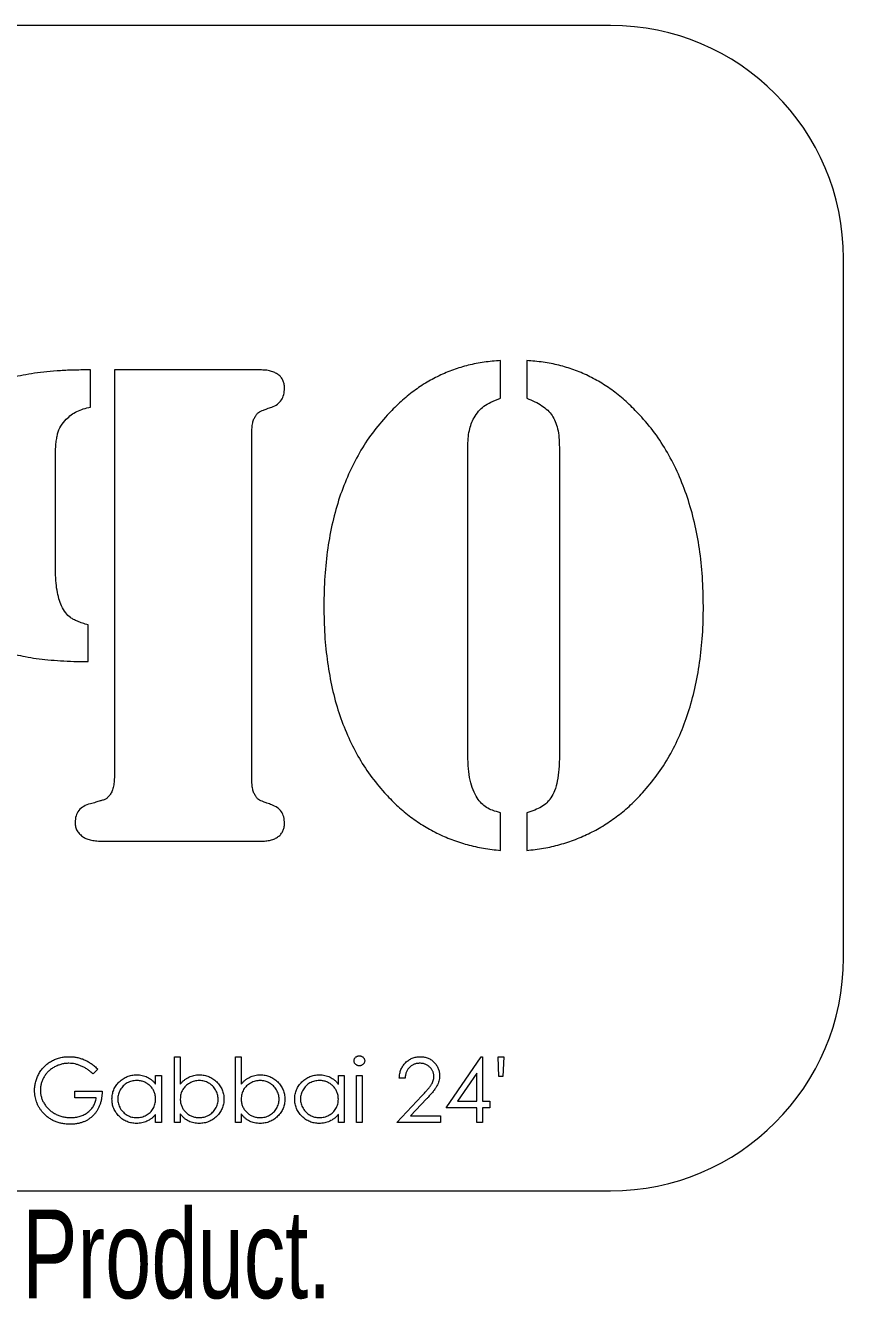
# Model space of a CAD drawing. Header units: inches. Extents: x -4 to 0, y -0.57 to 2.5.
# Drawn here: x -1.755 to 0, y -0.233 to 2.5 of the extents above; entities that cross this region are included whole.
import ezdxf

# ---------------------------------------------------------------- set-up
doc = ezdxf.new("R2010")
doc.units = ezdxf.units.IN
doc.header["$MEASUREMENT"] = 0
doc.styles.add('SLDTEXTSTYLE0', font='TXT', dxfattribs={"width": 0.7})

msp = doc.modelspace()

# ---------------------------------------------------------------- linework, layer by layer
at = {"color": 1, "linetype": 'Continuous', "lineweight": 5}
for p, q in [((-0.5, 2.5), (-3.5, 2.5)), ((0, 0.5), (0, 2)), ((-0.7361, 1.7004), (-0.7361, 1.7811)), ((-0.6799, 1.7811), (-0.6799, 1.7004)), ((-1.6158, 1.6811), (-1.6158, 1.7611)), ((-1.5646, 1.7611), (-1.5646, 0.89)), ((-1.2517, 1.7611), (-1.5646, 1.7611)), ((-1.2697, 0.8841), (-1.2697, 1.6244)), ((-0.8063, 0.9343), (-0.8063, 1.595)), ((-0.6097, 1.595), (-0.6097, 0.9343)), ((-1.691, 1.3322), (-1.691, 1.5722)), ((-1.6208, 1.1353), (-1.6208, 1.2141)), ((-0.7361, 0.7303), (-0.7361, 0.8112)), ((-0.6799, 0.8112), (-0.6799, 0.7303)), ((-1.5883, 0.75), (-1.2517, 0.75)), ((-3.5, 0), (-0.5, 0))]:
    msp.add_line(p, q, dxfattribs=at)
at = {"color": 2, "linetype": 'Continuous', "lineweight": 5}
for p, q in [((-1.4356, 0.2878), (-1.4232, 0.2878)), ((-1.4356, 0.1464), (-1.4356, 0.2878)), ((-1.4232, 0.2878), (-1.4232, 0.2289)), ((-1.3048, 0.2878), (-1.2925, 0.2878)), ((-1.3048, 0.1464), (-1.3048, 0.2878)), ((-1.2925, 0.2878), (-1.2925, 0.2289)), ((-0.8526, 0.1782), (-0.7774, 0.2878)), ((-0.7774, 0.2878), (-0.7749, 0.2878)), ((-0.7749, 0.2878), (-0.7749, 0.1924)), ((-0.7394, 0.2454), (-0.7413, 0.2878)), ((-0.7413, 0.2878), (-0.7289, 0.2878)), ((-0.7289, 0.2878), (-0.7309, 0.2454)), ((-1.5999, 0.2607), (-1.6105, 0.2507)), ((-1.4762, 0.2471), (-1.4638, 0.2471)), ((-1.4762, 0.2285), (-1.4762, 0.2471)), ((-1.4638, 0.2471), (-1.4638, 0.1464)), ((-1.084, 0.2471), (-1.0716, 0.2471)), ((-1.084, 0.2285), (-1.084, 0.2471)), ((-1.0716, 0.2471), (-1.0716, 0.1464)), ((-1.0451, 0.2471), (-1.0328, 0.2471)), ((-1.0451, 0.1464), (-1.0451, 0.2471)), ((-1.0328, 0.2471), (-1.0328, 0.1464)), ((-0.7872, 0.2522), (-0.8283, 0.1924)), ((-0.7872, 0.1924), (-0.7872, 0.2522)), ((-0.9409, 0.2418), (-0.9533, 0.2418)), ((-0.7309, 0.2454), (-0.7394, 0.2454)), ((-1.6493, 0.2136), (-1.591, 0.2136)), ((-1.6493, 0.1994), (-1.6493, 0.2136)), ((-1.6034, 0.1994), (-1.6493, 0.1994)), ((-0.9586, 0.1464), (-0.9051, 0.2035)), ((-0.8946, 0.1974), (-0.9291, 0.1606)), ((-0.8283, 0.1924), (-0.7872, 0.1924)), ((-0.7749, 0.1924), (-0.759, 0.1924)), ((-0.759, 0.1924), (-0.759, 0.1782)), ((-1.4232, 0.1651), (-1.4232, 0.1464)), ((-1.2925, 0.1651), (-1.2925, 0.1464)), ((-0.7872, 0.1782), (-0.8526, 0.1782)), ((-0.7872, 0.1464), (-0.7872, 0.1782)), ((-0.7749, 0.1782), (-0.7749, 0.1464)), ((-0.759, 0.1782), (-0.7749, 0.1782)), ((-1.4762, 0.1464), (-1.4762, 0.1639)), ((-1.4638, 0.1464), (-1.4762, 0.1464)), ((-1.4232, 0.1464), (-1.4356, 0.1464)), ((-1.2925, 0.1464), (-1.3048, 0.1464)), ((-1.084, 0.1464), (-1.084, 0.1639)), ((-1.0716, 0.1464), (-1.084, 0.1464)), ((-1.0328, 0.1464), (-1.0451, 0.1464)), ((-0.865, 0.1464), (-0.9586, 0.1464)), ((-0.9291, 0.1606), (-0.865, 0.1606)), ((-0.865, 0.1606), (-0.865, 0.1464)), ((-0.7749, 0.1464), (-0.7872, 0.1464))]:
    msp.add_line(p, q, dxfattribs=at)
at = {"color": 1, "linetype": 'Continuous', "lineweight": 5}
for centre, start, end in [((-0.5, 2), 0, 90), ((-0.5, 0.5), 270, 0)]:
    msp.add_arc(centre, 0.5, start, end, dxfattribs=at)
for points, knots in [([(-0.7361, 1.7811), (-0.7479, 1.7802), (-0.7711, 1.7783), (-0.805, 1.7716), (-0.8374, 1.762), (-0.8682, 1.7489), (-0.8979, 1.7328), (-0.9263, 1.7133), (-0.9537, 1.6904), (-0.9704, 1.673), (-0.979, 1.6642)], [0, 0, 0, 0, 0.128206, 0.25253, 0.373361, 0.493746, 0.614663, 0.738403, 0.866645, 1, 1, 1, 1]), ([(-0.4372, 1.6642), (-0.4457, 1.673), (-0.4625, 1.6904), (-0.4898, 1.7133), (-0.5183, 1.7327), (-0.5478, 1.7489), (-0.5786, 1.762), (-0.6109, 1.7716), (-0.6448, 1.7783), (-0.6681, 1.7802), (-0.6799, 1.7811)], [0, 0, 0, 0, 0.1334478, 0.2617794, 0.3856052, 0.50591, 0.6263794, 0.7472943, 0.8717051, 1, 1, 1, 1]), ([(-1.6158, 1.7611), (-1.627, 1.7611), (-1.6486, 1.7609), (-1.6798, 1.7597), (-1.7088, 1.7571), (-1.7355, 1.7543), (-1.76, 1.75), (-1.7822, 1.7453), (-1.8022, 1.7395), (-1.8145, 1.7345), (-1.8203, 1.7322)], [0, 0, 0, 0, 0.16156, 0.311625, 0.451482, 0.581142, 0.700046, 0.809188, 0.909411, 1, 1, 1, 1]), ([(-1.1995, 1.7221), (-1.1996, 1.7251), (-1.1999, 1.7309), (-1.2028, 1.7388), (-1.2069, 1.7459), (-1.2131, 1.7514), (-1.2207, 1.7558), (-1.2298, 1.7591), (-1.2403, 1.7608), (-1.2478, 1.761), (-1.2517, 1.7611)], [0, 0, 0, 0, 0.122525, 0.232574, 0.340718, 0.450162, 0.567487, 0.697338, 0.83914, 1, 1, 1, 1]), ([(-1.2269, 1.6815), (-1.2227, 1.6833), (-1.2147, 1.6866), (-1.2057, 1.6963), (-1.2004, 1.7084), (-1.1998, 1.7173), (-1.1995, 1.7221)], [0, 0, 0, 0, 0.257518, 0.493628, 0.730878, 1, 1, 1, 1]), ([(-0.7929, 1.6582), (-0.7898, 1.6631), (-0.7839, 1.6723), (-0.7716, 1.6839), (-0.7554, 1.693), (-0.743, 1.6977), (-0.7361, 1.7004)], [0, 0, 0, 0, 0.236832, 0.453117, 0.691933, 1, 1, 1, 1]), ([(-0.6799, 1.7004), (-0.6739, 1.698), (-0.6626, 1.6936), (-0.6473, 1.685), (-0.6349, 1.6751), (-0.6249, 1.6638), (-0.618, 1.6501), (-0.613, 1.6342), (-0.6103, 1.6155), (-0.6099, 1.6021), (-0.6097, 1.595)], [0, 0, 0, 0, 0.139797, 0.264546, 0.378871, 0.483817, 0.58988, 0.710164, 0.845431, 1, 1, 1, 1]), ([(-1.6678, 1.6552), (-1.6644, 1.6584), (-1.6576, 1.665), (-1.6451, 1.6725), (-1.6311, 1.6781), (-1.621, 1.6801), (-1.6158, 1.6811)], [0, 0, 0, 0, 0.238978, 0.47876, 0.730107, 1, 1, 1, 1]), ([(-1.2614, 1.6628), (-1.2602, 1.6648), (-1.2581, 1.6681), (-1.2541, 1.6713), (-1.2496, 1.673), (-1.2442, 1.6752), (-1.2364, 1.6781), (-1.2304, 1.6803), (-1.2269, 1.6815)], [0, 0, 0, 0, 0.168262, 0.292814, 0.376009, 0.523078, 0.727009, 1, 1, 1, 1]), ([(-1.691, 1.5722), (-1.691, 1.5776), (-1.691, 1.5878), (-1.6902, 1.6019), (-1.6886, 1.6137), (-1.6862, 1.6267), (-1.6801, 1.6413), (-1.6719, 1.6505), (-1.6678, 1.6552)], [0, 0, 0, 0, 0.182972, 0.34398, 0.476153, 0.58719, 0.78879, 1, 1, 1, 1]), ([(-1.2697, 1.6244), (-1.2697, 1.6285), (-1.2696, 1.6362), (-1.2681, 1.6467), (-1.2656, 1.6557), (-1.2627, 1.6605), (-1.2614, 1.6628)], [0, 0, 0, 0, 0.308595, 0.575733, 0.800448, 1, 1, 1, 1]), ([(-0.979, 1.6642), (-0.99, 1.6515), (-1.0121, 1.6262), (-1.0396, 1.5834), (-1.0629, 1.5372), (-1.0823, 1.4876), (-1.0972, 1.4344), (-1.1075, 1.3776), (-1.114, 1.3172), (-1.1148, 1.2758), (-1.1152, 1.2545)], [0, 0, 0, 0, 0.113506, 0.227913, 0.344233, 0.464154, 0.588448, 0.718708, 0.855472, 1, 1, 1, 1]), ([(-0.8063, 1.595), (-0.8061, 1.6013), (-0.8058, 1.6133), (-0.8034, 1.6303), (-0.7994, 1.6453), (-0.795, 1.6541), (-0.7929, 1.6582)], [0, 0, 0, 0, 0.289395, 0.550852, 0.784948, 1, 1, 1, 1]), ([(-0.3007, 1.2545), (-0.3011, 1.2755), (-0.302, 1.3166), (-0.3084, 1.3766), (-0.319, 1.4335), (-0.3342, 1.4871), (-0.3533, 1.5374), (-0.3771, 1.5836), (-0.4042, 1.6266), (-0.4262, 1.6517), (-0.4372, 1.6642)], [0, 0, 0, 0, 0.14256, 0.278846, 0.409212, 0.535089, 0.656411, 0.773413, 0.887562, 1, 1, 1, 1]), ([(-1.6779, 1.2547), (-1.6799, 1.2598), (-1.6842, 1.2708), (-1.6882, 1.2891), (-1.6905, 1.3099), (-1.6909, 1.3245), (-1.691, 1.3322)], [0, 0, 0, 0, 0.209753, 0.445961, 0.708507, 1, 1, 1, 1]), ([(-1.6208, 1.2141), (-1.625, 1.2153), (-1.6328, 1.2175), (-1.6433, 1.2214), (-1.6518, 1.2254), (-1.6609, 1.2306), (-1.6702, 1.2403), (-1.6752, 1.2496), (-1.6779, 1.2547)], [0, 0, 0, 0, 0.17901, 0.33329, 0.459833, 0.565124, 0.765161, 1, 1, 1, 1]), ([(-1.1152, 1.2545), (-1.1149, 1.2336), (-1.1143, 1.193), (-1.1079, 1.1339), (-1.0981, 1.0783), (-1.0838, 1.0262), (-1.0653, 0.9777), (-1.0429, 0.9328), (-1.0166, 0.8911), (-0.9956, 0.8664), (-0.9851, 0.854)], [0, 0, 0, 0, 0.145226, 0.282464, 0.413431, 0.538104, 0.658042, 0.774205, 0.887369, 1, 1, 1, 1]), ([(-0.4311, 0.854), (-0.4206, 0.8664), (-0.3996, 0.8912), (-0.373, 0.9327), (-0.3506, 0.9777), (-0.3324, 1.0263), (-0.3182, 1.0783), (-0.308, 1.1339), (-0.3017, 1.193), (-0.301, 1.2336), (-0.3007, 1.2545)], [0, 0, 0, 0, 0.11261, 0.226029, 0.34217, 0.461905, 0.586554, 0.717589, 0.854802, 1, 1, 1, 1]), ([(-1.8144, 1.1628), (-1.8085, 1.1606), (-1.7962, 1.156), (-1.7767, 1.1503), (-1.7552, 1.1459), (-1.732, 1.1418), (-1.7067, 1.1391), (-1.6797, 1.1369), (-1.6509, 1.1356), (-1.6311, 1.1354), (-1.6208, 1.1353)], [0, 0, 0, 0, 0.096041, 0.199546, 0.310336, 0.430359, 0.559552, 0.697311, 0.843701, 1, 1, 1, 1]), ([(-0.7861, 0.8428), (-0.7892, 0.8484), (-0.7959, 0.8604), (-0.802, 0.8818), (-0.8056, 0.9068), (-0.806, 0.9247), (-0.8063, 0.9343)], [0, 0, 0, 0, 0.202728, 0.432443, 0.696719, 1, 1, 1, 1]), ([(-0.6097, 0.9343), (-0.6098, 0.9243), (-0.6101, 0.9057), (-0.6137, 0.8803), (-0.6187, 0.8593), (-0.625, 0.8479), (-0.6279, 0.8428)], [0, 0, 0, 0, 0.31857, 0.588378, 0.815015, 1, 1, 1, 1]), ([(-1.5646, 0.89), (-1.5647, 0.8855), (-1.5649, 0.8772), (-1.567, 0.8659), (-1.5697, 0.8562), (-1.5731, 0.8511), (-1.5747, 0.8487)], [0, 0, 0, 0, 0.310538, 0.573861, 0.803796, 1, 1, 1, 1]), ([(-1.2614, 0.8466), (-1.2627, 0.8488), (-1.2656, 0.8536), (-1.268, 0.8623), (-1.2696, 0.8726), (-1.2697, 0.88), (-1.2697, 0.8841)], [0, 0, 0, 0, 0.198932, 0.428524, 0.69033, 1, 1, 1, 1]), ([(-1.5747, 0.8487), (-1.5764, 0.8467), (-1.5793, 0.843), (-1.5843, 0.8396), (-1.5897, 0.8379), (-1.5962, 0.8364), (-1.6052, 0.8332), (-1.6122, 0.8313), (-1.6162, 0.8303)], [0, 0, 0, 0, 0.170628, 0.300326, 0.385476, 0.532127, 0.735284, 1, 1, 1, 1]), ([(-0.9851, 0.854), (-0.9767, 0.8451), (-0.96, 0.8275), (-0.9324, 0.8043), (-0.9036, 0.784), (-0.8729, 0.767), (-0.8409, 0.7529), (-0.8073, 0.7423), (-0.7723, 0.7341), (-0.7482, 0.7315), (-0.7361, 0.7303)], [0, 0, 0, 0, 0.1295423, 0.2546098, 0.3784563, 0.5000944, 0.622797, 0.7457239, 0.8712076, 1, 1, 1, 1]), ([(-0.6799, 0.7303), (-0.6677, 0.7316), (-0.6437, 0.7343), (-0.6086, 0.7424), (-0.5751, 0.7534), (-0.5432, 0.7675), (-0.5127, 0.7845), (-0.4837, 0.8045), (-0.4562, 0.8277), (-0.4395, 0.8451), (-0.4311, 0.854)], [0, 0, 0, 0, 0.129066, 0.25472, 0.378052, 0.500215, 0.622018, 0.745594, 0.870831, 1, 1, 1, 1]), ([(-1.6162, 0.8303), (-1.6211, 0.8288), (-1.6304, 0.826), (-1.6414, 0.8167), (-1.6481, 0.8041), (-1.6486, 0.7947), (-1.6489, 0.7897)], [0, 0, 0, 0, 0.268989, 0.507369, 0.738891, 1, 1, 1, 1]), ([(-1.2269, 0.8281), (-1.2304, 0.8293), (-1.2364, 0.8315), (-1.2442, 0.8345), (-1.2496, 0.8364), (-1.2541, 0.8381), (-1.2581, 0.8413), (-1.2602, 0.8446), (-1.2614, 0.8466)], [0, 0, 0, 0, 0.273521, 0.477849, 0.62326, 0.706616, 0.831411, 1, 1, 1, 1]), ([(-1.1995, 0.7884), (-1.1998, 0.7931), (-1.2004, 0.8018), (-1.2056, 0.8138), (-1.2148, 0.8229), (-1.2228, 0.8263), (-1.2269, 0.8281)], [0, 0, 0, 0, 0.268724, 0.50546, 0.738845, 1, 1, 1, 1]), ([(-0.7361, 0.8112), (-0.7419, 0.8127), (-0.7524, 0.8154), (-0.7664, 0.8219), (-0.7774, 0.8312), (-0.7831, 0.8388), (-0.7861, 0.8428)], [0, 0, 0, 0, 0.29667, 0.53371, 0.753918, 1, 1, 1, 1]), ([(-0.6279, 0.8428), (-0.6306, 0.8393), (-0.6363, 0.8319), (-0.6483, 0.8233), (-0.6631, 0.8163), (-0.6741, 0.813), (-0.6799, 0.8112)], [0, 0, 0, 0, 0.212932, 0.447375, 0.706352, 1, 1, 1, 1]), ([(-1.6489, 0.7897), (-1.6487, 0.7867), (-1.6483, 0.7807), (-1.6449, 0.7721), (-1.6389, 0.7647), (-1.6338, 0.7608), (-1.6311, 0.7588)], [0, 0, 0, 0, 0.2435042, 0.4843534, 0.7320325, 1, 1, 1, 1]), ([(-1.2517, 0.75), (-1.2478, 0.7501), (-1.2403, 0.7504), (-1.2298, 0.7521), (-1.2207, 0.7551), (-1.2131, 0.7595), (-1.2069, 0.7651), (-1.2028, 0.772), (-1.1999, 0.7798), (-1.1996, 0.7854), (-1.1995, 0.7884)], [0, 0, 0, 0, 0.161955, 0.304722, 0.434459, 0.552582, 0.662772, 0.771651, 0.879621, 1, 1, 1, 1]), ([(-1.6311, 0.7588), (-1.6287, 0.7574), (-1.6233, 0.7545), (-1.6135, 0.7518), (-1.6016, 0.7504), (-1.593, 0.7501), (-1.5883, 0.75)], [0, 0, 0, 0, 0.188722, 0.416502, 0.681913, 1, 1, 1, 1])]:
    msp.add_open_spline(points, degree=3, knots=knots, dxfattribs=at)
at = {"color": 2, "linetype": 'Continuous', "lineweight": 5}
for points, knots in [([(-1.7359, 0.2154), (-1.7359, 0.217), (-1.7358, 0.2202), (-1.7353, 0.225), (-1.7346, 0.2297), (-1.7335, 0.2343), (-1.7322, 0.2389), (-1.7305, 0.2433), (-1.7286, 0.2476), (-1.7263, 0.2519), (-1.7238, 0.256), (-1.721, 0.2599), (-1.718, 0.2635), (-1.7148, 0.2669), (-1.7114, 0.2701), (-1.7078, 0.2731), (-1.7039, 0.2758), (-1.6998, 0.2783), (-1.6955, 0.2805), (-1.6911, 0.2825), (-1.6866, 0.2841), (-1.6819, 0.2855), (-1.677, 0.2865), (-1.6721, 0.2872), (-1.667, 0.2877), (-1.6635, 0.2878), (-1.6618, 0.2878)], [0, 0, 0, 0, 0.042039, 0.083544, 0.124643, 0.165303, 0.206171, 0.246971, 0.288329, 0.329987, 0.371797, 0.412738, 0.453459, 0.494001, 0.534381, 0.574952, 0.615892, 0.65725, 0.699007, 0.740486, 0.782325, 0.824567, 0.867041, 0.9105, 0.954619, 1, 1, 1, 1]), ([(-1.6622, 0.2736), (-1.6635, 0.2736), (-1.6662, 0.2736), (-1.6702, 0.2732), (-1.6741, 0.2726), (-1.6779, 0.2717), (-1.6818, 0.2706), (-1.6856, 0.2693), (-1.6893, 0.2677), (-1.6929, 0.2658), (-1.6965, 0.2638), (-1.6998, 0.2615), (-1.703, 0.2591), (-1.7059, 0.2565), (-1.7086, 0.2538), (-1.7111, 0.2508), (-1.7135, 0.2477), (-1.7156, 0.2444), (-1.7174, 0.2411), (-1.7191, 0.2376), (-1.7204, 0.2341), (-1.7215, 0.2306), (-1.7224, 0.227), (-1.7231, 0.2234), (-1.7234, 0.2197), (-1.7235, 0.2172), (-1.7235, 0.216)], [0, 0, 0, 0, 0.0428412, 0.0855713, 0.1277187, 0.1700684, 0.2127872, 0.2554816, 0.2988771, 0.3428606, 0.3865276, 0.4295324, 0.4718862, 0.5137293, 0.5550817, 0.5965352, 0.6381201, 0.6798222, 0.7213315, 0.7618884, 0.8021993, 0.8418063, 0.8810604, 0.9206332, 0.9601012, 1, 1, 1, 1]), ([(-1.6105, 0.2507), (-1.6124, 0.2525), (-1.6162, 0.256), (-1.6224, 0.2607), (-1.6288, 0.2646), (-1.6355, 0.2679), (-1.6422, 0.2704), (-1.649, 0.2723), (-1.6556, 0.2734), (-1.66, 0.2736), (-1.6622, 0.2736)], [0, 0, 0, 0, 0.136144, 0.269043, 0.398517, 0.5271, 0.652283, 0.77168, 0.887495, 1, 1, 1, 1]), ([(-1.6618, 0.2878), (-1.6604, 0.2878), (-1.6575, 0.2877), (-1.6533, 0.2874), (-1.6492, 0.2869), (-1.6451, 0.2862), (-1.6411, 0.2853), (-1.6371, 0.2842), (-1.6332, 0.2829), (-1.6294, 0.2814), (-1.6256, 0.2796), (-1.6218, 0.2777), (-1.6181, 0.2754), (-1.6144, 0.273), (-1.6107, 0.2703), (-1.6071, 0.2673), (-1.6034, 0.2641), (-1.6011, 0.2619), (-1.5999, 0.2607)], [0, 0, 0, 0, 0.061617, 0.122179, 0.182216, 0.241864, 0.30096, 0.359969, 0.419033, 0.478069, 0.537993, 0.59896, 0.661321, 0.725248, 0.79122, 0.858746, 0.928318, 1, 1, 1, 1]), ([(-1.0504, 0.2789), (-1.0504, 0.2796), (-1.0503, 0.281), (-1.0496, 0.283), (-1.0486, 0.2849), (-1.0471, 0.2865), (-1.0454, 0.2878), (-1.0434, 0.2888), (-1.0413, 0.2894), (-1.0398, 0.2895), (-1.039, 0.2895)], [0, 0, 0, 0, 0.12329, 0.242149, 0.363437, 0.489745, 0.618115, 0.744894, 0.868932, 1, 1, 1, 1]), ([(-1.039, 0.2683), (-1.0398, 0.2684), (-1.0413, 0.2684), (-1.0434, 0.2691), (-1.0454, 0.2701), (-1.0471, 0.2714), (-1.0486, 0.273), (-1.0496, 0.2748), (-1.0503, 0.2768), (-1.0504, 0.2782), (-1.0504, 0.2789)], [0, 0, 0, 0, 0.131867, 0.256661, 0.384213, 0.513365, 0.640443, 0.761085, 0.879146, 1, 1, 1, 1]), ([(-1.039, 0.2895), (-1.0383, 0.2895), (-1.0368, 0.2894), (-1.0346, 0.2888), (-1.0326, 0.2878), (-1.0308, 0.2865), (-1.0293, 0.2849), (-1.0283, 0.283), (-1.0276, 0.281), (-1.0275, 0.2796), (-1.0275, 0.2789)], [0, 0, 0, 0, 0.131899, 0.258284, 0.384341, 0.51198, 0.638632, 0.75923, 0.877412, 1, 1, 1, 1]), ([(-1.0275, 0.2789), (-1.0275, 0.2782), (-1.0276, 0.2768), (-1.0283, 0.2748), (-1.0293, 0.273), (-1.0308, 0.2714), (-1.0326, 0.2701), (-1.0346, 0.269), (-1.0368, 0.2684), (-1.0383, 0.2684), (-1.039, 0.2683)], [0, 0, 0, 0, 0.120162, 0.237546, 0.357497, 0.484917, 0.613329, 0.74015, 0.867301, 1, 1, 1, 1]), ([(-0.9533, 0.2418), (-0.9532, 0.2435), (-0.953, 0.2467), (-0.9523, 0.2514), (-0.9512, 0.2559), (-0.9497, 0.2601), (-0.9479, 0.2642), (-0.9456, 0.268), (-0.943, 0.2716), (-0.94, 0.2749), (-0.9367, 0.2779), (-0.9332, 0.2806), (-0.9295, 0.2828), (-0.9257, 0.2846), (-0.9216, 0.286), (-0.9174, 0.2871), (-0.9129, 0.2877), (-0.9099, 0.2877), (-0.9083, 0.2878)], [0, 0, 0, 0, 0.068791, 0.135103, 0.198979, 0.261904, 0.323495, 0.385195, 0.446969, 0.509765, 0.572251, 0.633405, 0.693251, 0.752583, 0.812579, 0.873275, 0.93555, 1, 1, 1, 1]), ([(-0.909, 0.2736), (-0.9101, 0.2736), (-0.9122, 0.2736), (-0.9153, 0.2732), (-0.9182, 0.2725), (-0.9211, 0.2716), (-0.9238, 0.2704), (-0.9263, 0.269), (-0.9287, 0.2673), (-0.931, 0.2653), (-0.9331, 0.2631), (-0.9349, 0.2607), (-0.9365, 0.2581), (-0.9379, 0.2552), (-0.939, 0.2522), (-0.9399, 0.2489), (-0.9406, 0.2455), (-0.9408, 0.2431), (-0.9409, 0.2418)], [0, 0, 0, 0, 0.064439, 0.126547, 0.186887, 0.245878, 0.304041, 0.362191, 0.420976, 0.48066, 0.5406, 0.600689, 0.661936, 0.724443, 0.789038, 0.856314, 0.926352, 1, 1, 1, 1]), ([(-0.8791, 0.2457), (-0.8791, 0.2466), (-0.8792, 0.2485), (-0.8796, 0.2512), (-0.8803, 0.2538), (-0.8812, 0.2564), (-0.8824, 0.2588), (-0.884, 0.2611), (-0.8857, 0.2633), (-0.8877, 0.2654), (-0.8899, 0.2673), (-0.8923, 0.269), (-0.8948, 0.2705), (-0.8974, 0.2716), (-0.9001, 0.2725), (-0.903, 0.2732), (-0.9059, 0.2736), (-0.908, 0.2736), (-0.909, 0.2736)], [0, 0, 0, 0, 0.061965, 0.122122, 0.180988, 0.239933, 0.299906, 0.359989, 0.421776, 0.486576, 0.551535, 0.615018, 0.677259, 0.73973, 0.80305, 0.866495, 0.931973, 1, 1, 1, 1]), ([(-0.9083, 0.2878), (-0.9068, 0.2877), (-0.9039, 0.2877), (-0.8995, 0.2871), (-0.8954, 0.2861), (-0.8915, 0.2848), (-0.8878, 0.2831), (-0.8844, 0.2809), (-0.8811, 0.2785), (-0.8782, 0.2756), (-0.8755, 0.2725), (-0.8732, 0.2692), (-0.8712, 0.2659), (-0.8695, 0.2623), (-0.8683, 0.2586), (-0.8674, 0.2548), (-0.8668, 0.2509), (-0.8668, 0.2482), (-0.8667, 0.2468)], [0, 0, 0, 0, 0.069475, 0.136517, 0.200789, 0.26383, 0.325735, 0.387291, 0.449509, 0.512968, 0.576275, 0.63758, 0.697903, 0.757172, 0.816599, 0.876653, 0.93729, 1, 1, 1, 1]), ([(-1.5698, 0.1971), (-1.5698, 0.1988), (-1.5697, 0.2023), (-1.569, 0.2074), (-1.5677, 0.2123), (-1.566, 0.217), (-1.5638, 0.2215), (-1.5611, 0.2258), (-1.558, 0.2299), (-1.5544, 0.2338), (-1.5504, 0.2373), (-1.5462, 0.2404), (-1.5418, 0.2431), (-1.5372, 0.2452), (-1.5324, 0.2469), (-1.5274, 0.2481), (-1.5223, 0.2488), (-1.5187, 0.2489), (-1.5169, 0.2489)], [0, 0, 0, 0, 0.0637745, 0.1260788, 0.1869041, 0.2475739, 0.3080034, 0.3691319, 0.4320332, 0.4967908, 0.5616108, 0.6249139, 0.6867263, 0.7480788, 0.8095823, 0.8716307, 0.9348858, 1, 1, 1, 1]), ([(-1.5169, 0.2489), (-1.5149, 0.2489), (-1.5109, 0.2487), (-1.505, 0.2478), (-1.4994, 0.2463), (-1.4941, 0.2441), (-1.4891, 0.2413), (-1.4844, 0.2378), (-1.48, 0.2335), (-1.4775, 0.2302), (-1.4762, 0.2285)], [0, 0, 0, 0, 0.129862, 0.254654, 0.376015, 0.495255, 0.614798, 0.738106, 0.865196, 1, 1, 1, 1]), ([(-1.4232, 0.2289), (-1.4218, 0.2305), (-1.4191, 0.2336), (-1.4145, 0.2377), (-1.4098, 0.2412), (-1.4047, 0.244), (-1.3994, 0.2462), (-1.3939, 0.2478), (-1.3881, 0.2487), (-1.3841, 0.2489), (-1.3821, 0.2489)], [0, 0, 0, 0, 0.134636, 0.262681, 0.38719, 0.50839, 0.628966, 0.749723, 0.873248, 1, 1, 1, 1]), ([(-1.3821, 0.2489), (-1.3804, 0.2489), (-1.3768, 0.2488), (-1.3717, 0.248), (-1.3667, 0.2468), (-1.3619, 0.2452), (-1.3574, 0.243), (-1.353, 0.2404), (-1.3488, 0.2373), (-1.3449, 0.2337), (-1.3413, 0.2298), (-1.3382, 0.2257), (-1.3355, 0.2213), (-1.3333, 0.2168), (-1.3316, 0.212), (-1.3305, 0.2071), (-1.3297, 0.2019), (-1.3296, 0.1984), (-1.3296, 0.1966)], [0, 0, 0, 0, 0.064649, 0.127821, 0.189419, 0.250372, 0.311137, 0.372825, 0.435463, 0.500128, 0.564773, 0.627344, 0.688919, 0.749829, 0.810578, 0.872176, 0.935017, 1, 1, 1, 1]), ([(-1.2925, 0.2289), (-1.2911, 0.2305), (-1.2884, 0.2336), (-1.2838, 0.2377), (-1.279, 0.2412), (-1.274, 0.244), (-1.2687, 0.2462), (-1.2631, 0.2478), (-1.2574, 0.2487), (-1.2534, 0.2489), (-1.2514, 0.2489)], [0, 0, 0, 0, 0.134636, 0.262681, 0.38719, 0.50839, 0.628966, 0.749723, 0.873248, 1, 1, 1, 1]), ([(-1.2514, 0.2489), (-1.2496, 0.2489), (-1.2461, 0.2488), (-1.2409, 0.248), (-1.236, 0.2468), (-1.2312, 0.2452), (-1.2266, 0.243), (-1.2223, 0.2404), (-1.2181, 0.2373), (-1.2142, 0.2337), (-1.2106, 0.2298), (-1.2075, 0.2257), (-1.2048, 0.2213), (-1.2026, 0.2168), (-1.2009, 0.212), (-1.1997, 0.2071), (-1.199, 0.2019), (-1.1989, 0.1984), (-1.1988, 0.1966)], [0, 0, 0, 0, 0.064649, 0.127821, 0.189419, 0.250372, 0.311137, 0.372825, 0.435463, 0.500128, 0.564773, 0.627344, 0.688919, 0.749829, 0.810578, 0.872176, 0.935017, 1, 1, 1, 1]), ([(-1.1776, 0.1971), (-1.1776, 0.1988), (-1.1775, 0.2023), (-1.1768, 0.2074), (-1.1755, 0.2123), (-1.1738, 0.217), (-1.1716, 0.2215), (-1.169, 0.2258), (-1.1658, 0.2299), (-1.1622, 0.2338), (-1.1582, 0.2373), (-1.154, 0.2404), (-1.1497, 0.2431), (-1.145, 0.2452), (-1.1403, 0.2469), (-1.1353, 0.2481), (-1.1301, 0.2488), (-1.1265, 0.2489), (-1.1248, 0.2489)], [0, 0, 0, 0, 0.063775, 0.126079, 0.186904, 0.247574, 0.308003, 0.369132, 0.432033, 0.496791, 0.561611, 0.624914, 0.686726, 0.748079, 0.809582, 0.871631, 0.934886, 1, 1, 1, 1]), ([(-1.1248, 0.2489), (-1.1227, 0.2489), (-1.1187, 0.2487), (-1.1128, 0.2478), (-1.1072, 0.2463), (-1.1019, 0.2441), (-1.0969, 0.2413), (-1.0922, 0.2378), (-1.0879, 0.2335), (-1.0853, 0.2302), (-1.084, 0.2285)], [0, 0, 0, 0, 0.129862, 0.254654, 0.376015, 0.495255, 0.614798, 0.738106, 0.865196, 1, 1, 1, 1]), ([(-0.8667, 0.2468), (-0.8668, 0.2449), (-0.8669, 0.2411), (-0.8681, 0.2355), (-0.8698, 0.2301), (-0.8719, 0.2257), (-0.8741, 0.2222), (-0.876, 0.2193), (-0.8783, 0.2162), (-0.8809, 0.2129), (-0.8838, 0.2093), (-0.8871, 0.2055), (-0.8907, 0.2015), (-0.8933, 0.1988), (-0.8946, 0.1974)], [0, 0, 0, 0, 0.098702, 0.195672, 0.292422, 0.391343, 0.444462, 0.504229, 0.570352, 0.642546, 0.722288, 0.807921, 0.90047, 1, 1, 1, 1]), ([(-1.5168, 0.2365), (-1.5186, 0.2365), (-1.5222, 0.2364), (-1.5274, 0.2354), (-1.5324, 0.2337), (-1.5372, 0.2315), (-1.5416, 0.2286), (-1.5456, 0.2252), (-1.5491, 0.2213), (-1.5521, 0.2168), (-1.5545, 0.2121), (-1.5562, 0.2072), (-1.5573, 0.2021), (-1.5574, 0.1987), (-1.5575, 0.1969)], [0, 0, 0, 0, 0.085921, 0.169593, 0.252476, 0.336244, 0.419505, 0.502036, 0.584775, 0.669846, 0.754185, 0.836658, 0.91801, 1, 1, 1, 1]), ([(-1.4762, 0.1966), (-1.4762, 0.198), (-1.4763, 0.2007), (-1.4769, 0.2047), (-1.4778, 0.2086), (-1.4791, 0.2123), (-1.4807, 0.2157), (-1.4827, 0.2191), (-1.4851, 0.2222), (-1.4879, 0.2251), (-1.4909, 0.2278), (-1.4941, 0.2302), (-1.4974, 0.2321), (-1.501, 0.2337), (-1.5047, 0.235), (-1.5086, 0.2359), (-1.5126, 0.2365), (-1.5154, 0.2365), (-1.5168, 0.2365)], [0, 0, 0, 0, 0.065634, 0.129188, 0.191219, 0.251913, 0.312507, 0.373494, 0.435152, 0.498741, 0.562095, 0.624187, 0.685476, 0.746097, 0.807612, 0.869967, 0.933951, 1, 1, 1, 1]), ([(-1.3824, 0.2365), (-1.3842, 0.2365), (-1.3878, 0.2364), (-1.393, 0.2353), (-1.3981, 0.2337), (-1.403, 0.2314), (-1.4076, 0.2285), (-1.4117, 0.2252), (-1.4152, 0.2214), (-1.4181, 0.2171), (-1.4204, 0.2125), (-1.422, 0.2076), (-1.423, 0.2024), (-1.4231, 0.1988), (-1.4232, 0.197)], [0, 0, 0, 0, 0.084735, 0.168182, 0.252419, 0.338618, 0.424014, 0.506402, 0.587545, 0.668801, 0.7501, 0.831022, 0.91396, 1, 1, 1, 1]), ([(-1.3419, 0.1966), (-1.342, 0.1983), (-1.3422, 0.2018), (-1.3432, 0.2069), (-1.345, 0.2118), (-1.3474, 0.2166), (-1.3504, 0.221), (-1.3539, 0.225), (-1.3579, 0.2285), (-1.3624, 0.2314), (-1.3671, 0.2337), (-1.3721, 0.2353), (-1.3772, 0.2364), (-1.3807, 0.2365), (-1.3824, 0.2365)], [0, 0, 0, 0, 0.082066, 0.163805, 0.246618, 0.331983, 0.417466, 0.500907, 0.584103, 0.668254, 0.752056, 0.83457, 0.916652, 1, 1, 1, 1]), ([(-1.2517, 0.2365), (-1.2535, 0.2365), (-1.257, 0.2364), (-1.2623, 0.2353), (-1.2674, 0.2337), (-1.2723, 0.2314), (-1.2769, 0.2285), (-1.2809, 0.2252), (-1.2845, 0.2214), (-1.2874, 0.2171), (-1.2897, 0.2125), (-1.2913, 0.2076), (-1.2923, 0.2024), (-1.2924, 0.1988), (-1.2925, 0.197)], [0, 0, 0, 0, 0.084735, 0.168182, 0.252419, 0.338618, 0.424014, 0.506402, 0.587545, 0.668801, 0.7501, 0.831022, 0.91396, 1, 1, 1, 1]), ([(-1.2112, 0.1966), (-1.2113, 0.1983), (-1.2114, 0.2018), (-1.2125, 0.2069), (-1.2143, 0.2118), (-1.2167, 0.2166), (-1.2197, 0.221), (-1.2232, 0.225), (-1.2272, 0.2285), (-1.2316, 0.2314), (-1.2364, 0.2337), (-1.2413, 0.2353), (-1.2465, 0.2364), (-1.25, 0.2365), (-1.2517, 0.2365)], [0, 0, 0, 0, 0.0820663, 0.1638049, 0.2466175, 0.331983, 0.4174662, 0.5009071, 0.5841031, 0.6682542, 0.7520561, 0.8345696, 0.9166522, 1, 1, 1, 1]), ([(-1.1246, 0.2365), (-1.1264, 0.2365), (-1.13, 0.2364), (-1.1352, 0.2354), (-1.1402, 0.2337), (-1.145, 0.2315), (-1.1494, 0.2286), (-1.1534, 0.2252), (-1.1569, 0.2213), (-1.1599, 0.2168), (-1.1623, 0.2121), (-1.164, 0.2072), (-1.1651, 0.2021), (-1.1652, 0.1987), (-1.1653, 0.1969)], [0, 0, 0, 0, 0.085921, 0.169593, 0.252476, 0.336244, 0.419505, 0.502036, 0.584775, 0.669846, 0.754185, 0.836658, 0.91801, 1, 1, 1, 1]), ([(-1.084, 0.1966), (-1.0841, 0.198), (-1.0841, 0.2007), (-1.0847, 0.2047), (-1.0856, 0.2086), (-1.0869, 0.2123), (-1.0885, 0.2157), (-1.0906, 0.2191), (-1.093, 0.2222), (-1.0957, 0.2251), (-1.0987, 0.2278), (-1.1019, 0.2302), (-1.1053, 0.2321), (-1.1088, 0.2337), (-1.1125, 0.235), (-1.1164, 0.2359), (-1.1204, 0.2365), (-1.1232, 0.2365), (-1.1246, 0.2365)], [0, 0, 0, 0, 0.065634, 0.129188, 0.191219, 0.251913, 0.312507, 0.373494, 0.435152, 0.498741, 0.562095, 0.624187, 0.685476, 0.746097, 0.807612, 0.869967, 0.933951, 1, 1, 1, 1]), ([(-0.9051, 0.2035), (-0.9038, 0.2048), (-0.9013, 0.2074), (-0.8978, 0.2113), (-0.8946, 0.2148), (-0.8918, 0.218), (-0.8894, 0.2211), (-0.8872, 0.2237), (-0.8855, 0.2262), (-0.8836, 0.2291), (-0.8818, 0.2326), (-0.8802, 0.2368), (-0.8793, 0.2412), (-0.8791, 0.2442), (-0.8791, 0.2457)], [0, 0, 0, 0, 0.110803, 0.212829, 0.306101, 0.390647, 0.466924, 0.534481, 0.593587, 0.644557, 0.7362, 0.825024, 0.911986, 1, 1, 1, 1]), ([(-1.719, 0.169), (-1.7203, 0.1707), (-1.723, 0.174), (-1.7265, 0.1793), (-1.7294, 0.1848), (-1.7318, 0.1906), (-1.7336, 0.1965), (-1.7349, 0.2026), (-1.7357, 0.209), (-1.7358, 0.2132), (-1.7359, 0.2154)], [0, 0, 0, 0, 0.127896, 0.253668, 0.376738, 0.499344, 0.621999, 0.745699, 0.871345, 1, 1, 1, 1]), ([(-1.7235, 0.216), (-1.7235, 0.2147), (-1.7234, 0.2121), (-1.7231, 0.2084), (-1.7224, 0.2046), (-1.7214, 0.2009), (-1.7202, 0.1973), (-1.7188, 0.1937), (-1.717, 0.1902), (-1.715, 0.1867), (-1.7128, 0.1833), (-1.7103, 0.1802), (-1.7077, 0.1771), (-1.7048, 0.1743), (-1.7018, 0.1717), (-1.6985, 0.1693), (-1.695, 0.167), (-1.6913, 0.1649), (-1.6875, 0.1631), (-1.6836, 0.1614), (-1.6796, 0.1601), (-1.6755, 0.159), (-1.6713, 0.1581), (-1.667, 0.1575), (-1.6626, 0.1571), (-1.6597, 0.1571), (-1.6582, 0.157)], [0, 0, 0, 0, 0.038994, 0.077882, 0.116652, 0.155416, 0.194618, 0.234261, 0.274547, 0.315667, 0.35702, 0.398083, 0.439098, 0.479833, 0.521274, 0.562841, 0.605292, 0.648409, 0.691727, 0.735149, 0.778369, 0.821661, 0.865524, 0.909731, 0.954523, 1, 1, 1, 1]), ([(-1.591, 0.2136), (-1.5911, 0.2109), (-1.5912, 0.2058), (-1.5922, 0.1983), (-1.5936, 0.1912), (-1.5957, 0.1845), (-1.5983, 0.1782), (-1.6015, 0.1723), (-1.6053, 0.1669), (-1.6096, 0.1619), (-1.6145, 0.1575), (-1.6197, 0.1536), (-1.6254, 0.1502), (-1.6314, 0.1476), (-1.6378, 0.1455), (-1.6446, 0.144), (-1.6518, 0.1431), (-1.6568, 0.143), (-1.6593, 0.1429)], [0, 0, 0, 0, 0.071272, 0.139493, 0.204635, 0.267406, 0.328446, 0.388397, 0.447734, 0.507392, 0.566768, 0.625478, 0.684067, 0.743248, 0.804033, 0.866499, 0.931723, 1, 1, 1, 1]), ([(-1.6582, 0.157), (-1.6564, 0.1571), (-1.6529, 0.1572), (-1.6478, 0.1577), (-1.6428, 0.1586), (-1.6381, 0.1599), (-1.6336, 0.1616), (-1.6292, 0.1636), (-1.6251, 0.166), (-1.6213, 0.1688), (-1.6177, 0.1718), (-1.6145, 0.1751), (-1.6116, 0.1786), (-1.6092, 0.1824), (-1.6071, 0.1863), (-1.6055, 0.1905), (-1.6042, 0.1949), (-1.6037, 0.1979), (-1.6034, 0.1994)], [0, 0, 0, 0, 0.07063, 0.138694, 0.204918, 0.269441, 0.332636, 0.395302, 0.457764, 0.520657, 0.582852, 0.643315, 0.70258, 0.760908, 0.81949, 0.878269, 0.938491, 1, 1, 1, 1]), ([(-1.5173, 0.1447), (-1.5191, 0.1447), (-1.5226, 0.1448), (-1.5278, 0.1456), (-1.5327, 0.1467), (-1.5375, 0.1484), (-1.5421, 0.1506), (-1.5464, 0.1532), (-1.5506, 0.1563), (-1.5545, 0.1599), (-1.5581, 0.1638), (-1.5613, 0.1679), (-1.5639, 0.1723), (-1.5661, 0.1768), (-1.5678, 0.1816), (-1.569, 0.1866), (-1.5697, 0.1918), (-1.5698, 0.1953), (-1.5698, 0.1971)], [0, 0, 0, 0, 0.06462, 0.127433, 0.189004, 0.24993, 0.310668, 0.372329, 0.434939, 0.499576, 0.564191, 0.626735, 0.688109, 0.749294, 0.810331, 0.871901, 0.935046, 1, 1, 1, 1]), ([(-1.5575, 0.1969), (-1.5574, 0.1952), (-1.5572, 0.1918), (-1.5562, 0.1867), (-1.5544, 0.1818), (-1.552, 0.177), (-1.549, 0.1726), (-1.5455, 0.1686), (-1.5415, 0.1651), (-1.537, 0.1622), (-1.5323, 0.1599), (-1.5273, 0.1583), (-1.5221, 0.1572), (-1.5187, 0.1571), (-1.5169, 0.157)], [0, 0, 0, 0, 0.081589, 0.162859, 0.245484, 0.330807, 0.416493, 0.499893, 0.583048, 0.667158, 0.751312, 0.833785, 0.916256, 1, 1, 1, 1]), ([(-1.5169, 0.157), (-1.5151, 0.1571), (-1.5115, 0.1572), (-1.5063, 0.1582), (-1.5012, 0.1599), (-1.4963, 0.1622), (-1.4918, 0.165), (-1.4877, 0.1683), (-1.4843, 0.1721), (-1.4813, 0.1764), (-1.479, 0.181), (-1.4774, 0.1859), (-1.4764, 0.1912), (-1.4763, 0.1947), (-1.4762, 0.1966)], [0, 0, 0, 0, 0.084802, 0.168664, 0.252552, 0.33824, 0.423103, 0.505556, 0.586176, 0.667136, 0.748499, 0.830452, 0.913456, 1, 1, 1, 1]), ([(-1.4232, 0.197), (-1.4232, 0.1956), (-1.4231, 0.1929), (-1.4225, 0.1888), (-1.4216, 0.185), (-1.4203, 0.1813), (-1.4187, 0.1778), (-1.4167, 0.1745), (-1.4143, 0.1714), (-1.4115, 0.1684), (-1.4086, 0.1658), (-1.4053, 0.1634), (-1.402, 0.1615), (-1.3984, 0.1599), (-1.3947, 0.1586), (-1.3908, 0.1577), (-1.3868, 0.1571), (-1.384, 0.1571), (-1.3826, 0.157)], [0, 0, 0, 0, 0.065646, 0.129212, 0.191253, 0.251958, 0.312564, 0.373562, 0.43523, 0.498536, 0.561901, 0.624098, 0.685023, 0.746051, 0.807577, 0.869943, 0.933939, 1, 1, 1, 1]), ([(-1.3826, 0.157), (-1.3808, 0.1571), (-1.3773, 0.1572), (-1.372, 0.1582), (-1.367, 0.1599), (-1.3622, 0.1621), (-1.3578, 0.165), (-1.3538, 0.1684), (-1.3503, 0.1723), (-1.3474, 0.1767), (-1.3449, 0.1814), (-1.3432, 0.1864), (-1.3421, 0.1914), (-1.342, 0.1949), (-1.3419, 0.1966)], [0, 0, 0, 0, 0.085993, 0.169736, 0.252687, 0.336526, 0.419856, 0.502457, 0.585265, 0.6698, 0.754407, 0.83695, 0.917941, 1, 1, 1, 1]), ([(-1.3296, 0.1966), (-1.3296, 0.1948), (-1.3297, 0.1914), (-1.3305, 0.1863), (-1.3317, 0.1814), (-1.3334, 0.1766), (-1.3356, 0.1721), (-1.3383, 0.1678), (-1.3414, 0.1637), (-1.3451, 0.1598), (-1.349, 0.1563), (-1.3532, 0.1532), (-1.3576, 0.1505), (-1.3622, 0.1484), (-1.367, 0.1467), (-1.372, 0.1455), (-1.3772, 0.1448), (-1.3807, 0.1447), (-1.3825, 0.1447)], [0, 0, 0, 0, 0.064015, 0.126228, 0.187289, 0.247869, 0.308511, 0.369727, 0.432536, 0.497198, 0.561923, 0.625133, 0.686855, 0.748117, 0.80953, 0.871487, 0.934981, 1, 1, 1, 1]), ([(-1.2925, 0.197), (-1.2924, 0.1956), (-1.2924, 0.1929), (-1.2918, 0.1888), (-1.2909, 0.185), (-1.2896, 0.1813), (-1.2879, 0.1778), (-1.2859, 0.1745), (-1.2835, 0.1714), (-1.2808, 0.1684), (-1.2778, 0.1658), (-1.2746, 0.1634), (-1.2713, 0.1615), (-1.2677, 0.1599), (-1.264, 0.1586), (-1.2601, 0.1577), (-1.2561, 0.1571), (-1.2533, 0.1571), (-1.2519, 0.157)], [0, 0, 0, 0, 0.065646, 0.129212, 0.191253, 0.251958, 0.312564, 0.373562, 0.43523, 0.498536, 0.561901, 0.624098, 0.685023, 0.746051, 0.807577, 0.869943, 0.933939, 1, 1, 1, 1]), ([(-1.2519, 0.157), (-1.2501, 0.1571), (-1.2465, 0.1572), (-1.2413, 0.1582), (-1.2363, 0.1599), (-1.2315, 0.1621), (-1.2271, 0.165), (-1.2231, 0.1684), (-1.2196, 0.1723), (-1.2166, 0.1767), (-1.2142, 0.1814), (-1.2125, 0.1864), (-1.2114, 0.1914), (-1.2113, 0.1949), (-1.2112, 0.1966)], [0, 0, 0, 0, 0.085993, 0.169736, 0.252687, 0.336526, 0.419856, 0.502457, 0.585265, 0.6698, 0.754407, 0.83695, 0.917941, 1, 1, 1, 1]), ([(-1.1988, 0.1966), (-1.1989, 0.1948), (-1.199, 0.1914), (-1.1997, 0.1863), (-1.2009, 0.1814), (-1.2027, 0.1766), (-1.2048, 0.1721), (-1.2076, 0.1678), (-1.2107, 0.1637), (-1.2143, 0.1598), (-1.2183, 0.1563), (-1.2225, 0.1532), (-1.2269, 0.1505), (-1.2315, 0.1484), (-1.2363, 0.1467), (-1.2413, 0.1455), (-1.2465, 0.1448), (-1.25, 0.1447), (-1.2518, 0.1447)], [0, 0, 0, 0, 0.064015, 0.126228, 0.187289, 0.247869, 0.308511, 0.369727, 0.432536, 0.497198, 0.561923, 0.625133, 0.686855, 0.748117, 0.80953, 0.871487, 0.934981, 1, 1, 1, 1]), ([(-1.1251, 0.1447), (-1.1269, 0.1447), (-1.1304, 0.1448), (-1.1356, 0.1456), (-1.1406, 0.1467), (-1.1453, 0.1484), (-1.1499, 0.1506), (-1.1543, 0.1532), (-1.1584, 0.1563), (-1.1623, 0.1599), (-1.1659, 0.1638), (-1.1691, 0.1679), (-1.1717, 0.1723), (-1.1739, 0.1768), (-1.1756, 0.1816), (-1.1768, 0.1866), (-1.1775, 0.1918), (-1.1776, 0.1953), (-1.1776, 0.1971)], [0, 0, 0, 0, 0.06462, 0.127433, 0.189004, 0.24993, 0.310668, 0.372329, 0.434939, 0.499576, 0.564191, 0.626735, 0.688109, 0.749294, 0.810331, 0.871901, 0.935046, 1, 1, 1, 1]), ([(-1.1653, 0.1969), (-1.1652, 0.1952), (-1.1651, 0.1918), (-1.164, 0.1867), (-1.1622, 0.1818), (-1.1598, 0.177), (-1.1568, 0.1726), (-1.1533, 0.1686), (-1.1493, 0.1651), (-1.1448, 0.1622), (-1.1401, 0.1599), (-1.1351, 0.1583), (-1.13, 0.1572), (-1.1265, 0.1571), (-1.1247, 0.157)], [0, 0, 0, 0, 0.0815893, 0.1628589, 0.2454837, 0.3308071, 0.4164934, 0.4998932, 0.5830482, 0.6671579, 0.7513119, 0.8337848, 0.9162565, 1, 1, 1, 1]), ([(-1.1247, 0.157), (-1.1229, 0.1571), (-1.1194, 0.1572), (-1.1141, 0.1582), (-1.109, 0.1599), (-1.1041, 0.1622), (-1.0996, 0.165), (-1.0955, 0.1683), (-1.0921, 0.1721), (-1.0891, 0.1764), (-1.0869, 0.181), (-1.0852, 0.1859), (-1.0842, 0.1912), (-1.0841, 0.1947), (-1.084, 0.1966)], [0, 0, 0, 0, 0.084802, 0.168664, 0.252552, 0.33824, 0.423103, 0.505556, 0.586176, 0.667136, 0.748499, 0.830452, 0.913456, 1, 1, 1, 1]), ([(-1.6593, 0.1429), (-1.6608, 0.1429), (-1.6639, 0.143), (-1.6684, 0.1433), (-1.6729, 0.1438), (-1.6771, 0.1445), (-1.6813, 0.1454), (-1.6853, 0.1465), (-1.6893, 0.1479), (-1.6931, 0.1494), (-1.6968, 0.1511), (-1.7003, 0.1531), (-1.7037, 0.1552), (-1.707, 0.1575), (-1.7102, 0.1601), (-1.7133, 0.1629), (-1.7162, 0.1658), (-1.7181, 0.1679), (-1.719, 0.169)], [0, 0, 0, 0, 0.069237, 0.136557, 0.202094, 0.266464, 0.329769, 0.391879, 0.453271, 0.514115, 0.57439, 0.634142, 0.693923, 0.754152, 0.81447, 0.875661, 0.937348, 1, 1, 1, 1]), ([(-1.3825, 0.1447), (-1.3846, 0.1447), (-1.3886, 0.1448), (-1.3944, 0.1458), (-1.4, 0.1473), (-1.4053, 0.1494), (-1.4103, 0.1523), (-1.415, 0.1558), (-1.4193, 0.1601), (-1.4219, 0.1634), (-1.4232, 0.1651)], [0, 0, 0, 0, 0.129476, 0.25388, 0.374863, 0.494283, 0.614293, 0.73697, 0.865076, 1, 1, 1, 1]), ([(-1.2518, 0.1447), (-1.2538, 0.1447), (-1.2578, 0.1448), (-1.2637, 0.1458), (-1.2693, 0.1473), (-1.2746, 0.1494), (-1.2795, 0.1523), (-1.2842, 0.1558), (-1.2886, 0.1601), (-1.2912, 0.1634), (-1.2925, 0.1651)], [0, 0, 0, 0, 0.129476, 0.25388, 0.374863, 0.494283, 0.614293, 0.73697, 0.865076, 1, 1, 1, 1]), ([(-1.4762, 0.1639), (-1.4776, 0.1623), (-1.4803, 0.1592), (-1.4849, 0.1552), (-1.4897, 0.1519), (-1.4947, 0.1492), (-1.5001, 0.1472), (-1.5056, 0.1457), (-1.5114, 0.1448), (-1.5153, 0.1447), (-1.5173, 0.1447)], [0, 0, 0, 0, 0.134298, 0.262085, 0.38627, 0.507165, 0.6273, 0.748145, 0.87237, 1, 1, 1, 1]), ([(-1.084, 0.1639), (-1.0854, 0.1623), (-1.0881, 0.1592), (-1.0927, 0.1552), (-1.0975, 0.1519), (-1.1026, 0.1492), (-1.1079, 0.1472), (-1.1134, 0.1457), (-1.1192, 0.1448), (-1.1231, 0.1447), (-1.1251, 0.1447)], [0, 0, 0, 0, 0.134298, 0.262085, 0.38627, 0.507165, 0.6273, 0.748145, 0.87237, 1, 1, 1, 1])]:
    msp.add_open_spline(points, degree=3, knots=knots, dxfattribs=at)

# ---------------------------------------------------------------- texts
at = {"color": 7, "linetype": 'Continuous', "insert": (-4, -0.0401), "char_height": 0.1903, "attachment_point": 1, "style": 'SLDTEXTSTYLE0'}
msp.add_mtext('SOLIDWORKS Educational Product.', dxfattribs=at)

doc.saveas('drawing.dxf')
